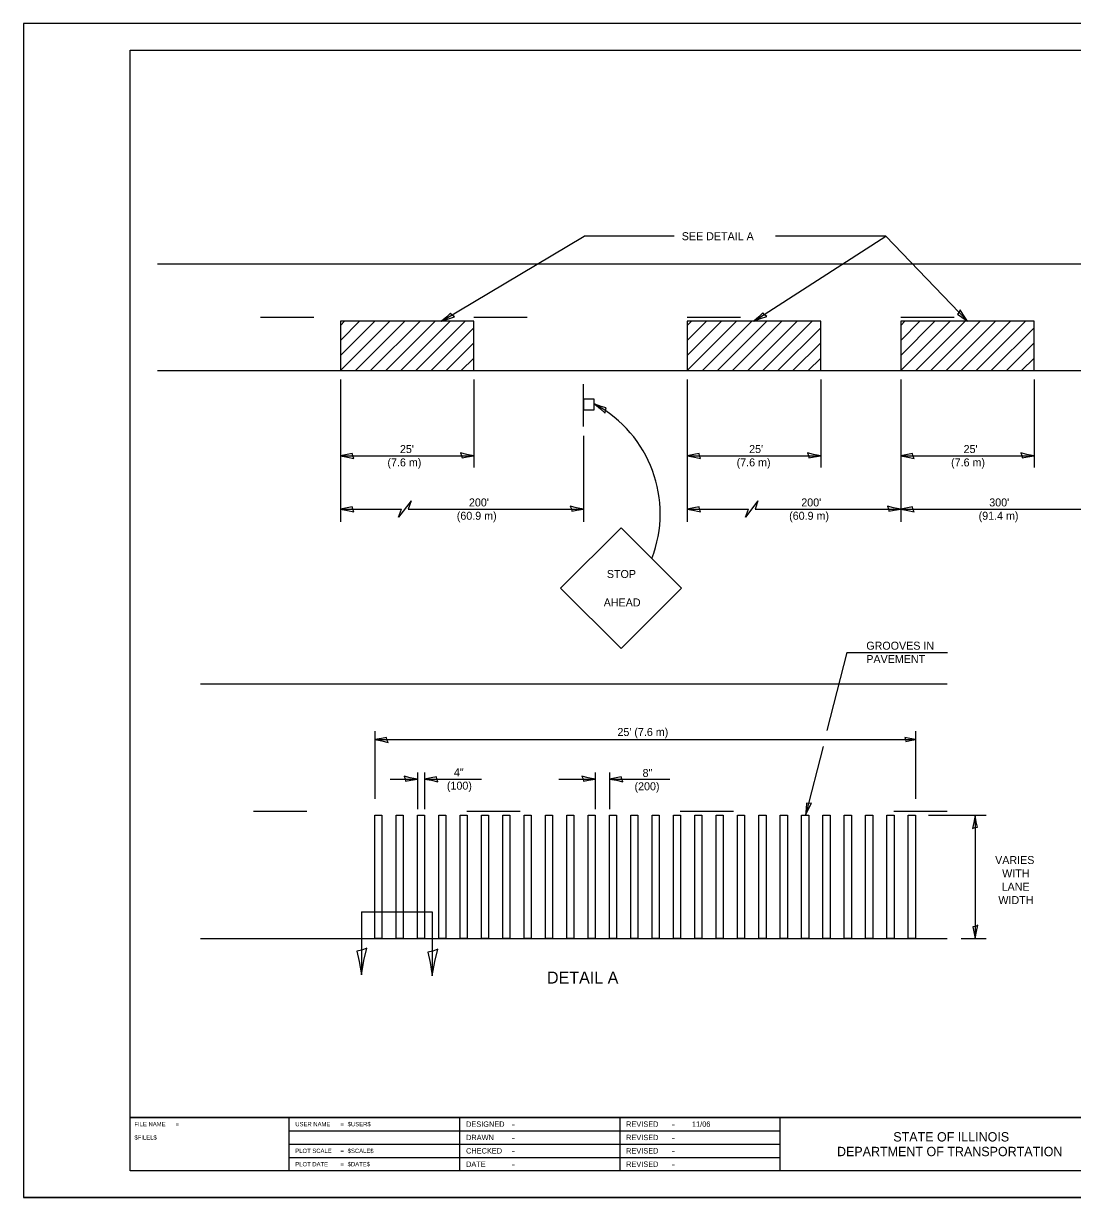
# Model space of a CAD drawing. Extents: x 98420 to 99100, y 99990 to 100430.
# Drawn here: x 98419.9 to 98813.1, y 99989.6 to 100429.6 of the extents above; entities that cross this region are included whole.
import ezdxf

# ---------------------------------------------------------------- set-up
doc = ezdxf.new("R2010")
doc.units = 0
for name, color, linetype in [('Design_PR_EOP', 7, 'Continuous'), ('Design_PR_PMK Symbols', 7, 'Continuous'), ('Design_PR_Roadway Dimensions', 7, 'Continuous'), ('Design_PR_Roadway Items', 7, 'Continuous'), ('Design_PR_Roadway Notes', 7, 'Continuous'), ('Level 29', 7, 'Continuous'), ('Level 43', 7, 'Continuous'), ('Level 49', 7, 'Continuous'), ('Sheets_50 Reference Boundary', 7, 'Continuous'), ('Sheets_General Details', 7, 'Continuous'), ('Sheets_Printer Plotting Border', 7, 'Continuous'), ('Stage_Construction Traffic Control', 7, 'Continuous')]:
    doc.layers.add(name, color=color, linetype=linetype)

msp = doc.modelspace()

# ---------------------------------------------------------------- linework, layer by layer
at = {"layer": 'Design_PR_EOP'}
for p, q in [((98470.14, 100339.47), (98848.73, 100339.47)), ((98470.14, 100299.47), (98848.73, 100299.47)), ((98486.27, 100182.08), (98766.1, 100182.08)), ((98486.27, 100086.6), (98766.1, 100086.6))]:
    msp.add_line(p, q, dxfattribs=at)
at = {"layer": 'Design_PR_PMK Symbols'}
for p, q in [((98508.73, 100319.47), (98528.73, 100319.47)), ((98588.73, 100319.47), (98608.73, 100319.47)), ((98668.73, 100319.47), (98688.73, 100319.47)), ((98748.73, 100319.47), (98768.73, 100319.47)), ((98506.1, 100134.34), (98526.1, 100134.34)), ((98586.1, 100134.34), (98606.1, 100134.34)), ((98666.1, 100134.34), (98686.1, 100134.34)), ((98746.1, 100134.34), (98766.1, 100134.34))]:
    msp.add_line(p, q, dxfattribs=at)
at = {"layer": 'Design_PR_Roadway Items'}
msp.add_line((98629.87, 100278.57), (98629.87, 100294.41), dxfattribs=at)
msp.add_lwpolyline([(98629.87, 100284.79), (98633.84, 100284.79), (98633.84, 100288.75), (98629.87, 100288.75)], close=True, dxfattribs=at)
at = {"layer": 'Design_PR_Roadway Notes'}
for p, q in [((98576.66, 100317.97), (98630.04, 100349.89)), ((98663.86, 100349.89), (98630.04, 100349.89)), ((98693.73, 100317.97), (98743.2, 100349.89)), ((98743.2, 100349.89), (98701.78, 100349.89)), ((98773.73, 100317.97), (98743.2, 100349.89)), ((98728.5, 100193.89), (98766.21, 100193.89)), ((98546.56, 100096.66), (98573.16, 100096.66)), ((98546.56, 100096.66), (98546.56, 100073.08)), ((98573.16, 100096.66), (98573.16, 100072.7))]:
    msp.add_line(p, q, dxfattribs=at)
for points in [[(98581.48, 100319.64), (98580.64, 100320.25), (98580.03, 100320.96), (98578.58, 100319.62), (98576.66, 100317.97), (98579.2, 100318.92)], [(98698.5, 100319.8), (98697.63, 100320.39), (98697, 100321.08), (98695.59, 100319.69), (98693.73, 100317.97), (98696.23, 100319.01)], [(98771.03, 100322.3), (98770.62, 100321.35), (98770.06, 100320.6), (98771.69, 100319.48), (98773.73, 100317.97), (98772.24, 100320.23)], [(98637.96, 100283.58), (98638.05, 100284.62), (98638.35, 100285.51), (98636.45, 100286.07), (98634.04, 100286.87), (98636.17, 100285.18)], [(98715.32, 100137.43), (98714.29, 100137.27), (98713.36, 100137.34), (98713.28, 100135.37), (98713.08, 100132.84), (98714.21, 100135.31)], [(98548.65, 100083.08), (98546.73, 100082.27), (98544.88, 100081.95), (98545.69, 100078.08), (98546.56, 100073.08), (98547.53, 100078.42)], [(98575.25, 100082.7), (98573.33, 100081.89), (98571.49, 100081.57), (98572.29, 100077.7), (98573.16, 100072.7), (98574.13, 100078.04)]]:
    msp.add_lwpolyline(points, close=True, dxfattribs=at)
for points in [[(98728.5, 100193.89), (98721.09, 100164.55)], [(98719.6, 100158.65), (98713.08, 100132.84)]]:
    msp.add_lwpolyline(points, dxfattribs=at)
msp.add_arc((98612.07, 100245.86), 46.52, 338.7988, 61.8171, dxfattribs=at)
at = {"layer": 'Level 29'}
for p, q in [((98538.73, 100299.47), (98538.73, 100299.47)), ((98668.73, 100299.47), (98668.73, 100299.47)), ((98748.73, 100299.47), (98748.73, 100299.47))]:
    msp.add_line(p, q, dxfattribs=at)
for points in [[(98588.73, 100317.97), (98538.73, 100317.97), (98538.73, 100299.47), (98588.73, 100299.47)], [(98718.73, 100317.97), (98668.73, 100317.97), (98668.73, 100299.47), (98718.73, 100299.47)], [(98798.73, 100317.97), (98748.73, 100317.97), (98748.73, 100299.47), (98798.73, 100299.47)]]:
    msp.add_lwpolyline(points, close=True, dxfattribs=at)
at = {"layer": 'Level 43'}
for p, q in [((98538.73, 100296.19), (98538.73, 100242.8)), ((98588.73, 100296.19), (98588.73, 100263.23)), ((98668.73, 100296.19), (98668.73, 100242.8)), ((98718.73, 100296.19), (98718.73, 100263.23)), ((98748.73, 100296.19), (98748.73, 100242.8)), ((98798.73, 100296.19), (98798.73, 100263.23)), ((98629.87, 100275.08), (98629.87, 100242.8)), ((98538.73, 100267.59), (98588.73, 100267.59)), ((98668.73, 100267.59), (98718.73, 100267.59)), ((98748.73, 100267.59), (98798.73, 100267.59)), ((98565.21, 100250.64), (98560.54, 100244.59)), ((98565.21, 100250.64), (98564.12, 100247.59)), ((98695.21, 100250.64), (98690.54, 100244.59)), ((98695.21, 100250.64), (98694.12, 100247.59)), ((98538.73, 100247.59), (98561.62, 100247.59)), ((98560.54, 100244.59), (98561.62, 100247.59)), ((98564.12, 100247.59), (98629.87, 100247.59)), ((98668.73, 100247.59), (98691.62, 100247.59)), ((98690.54, 100244.59), (98691.62, 100247.59)), ((98694.12, 100247.59), (98748.73, 100247.59)), ((98748.73, 100247.59), (98818.36, 100247.59)), ((98551.57, 100164.42), (98551.57, 100138.95)), ((98754.23, 100164.42), (98754.23, 100138.95)), ((98551.57, 100161.18), (98754.23, 100161.18)), ((98567.57, 100148.85), (98567.57, 100135.11)), ((98570.23, 100148.85), (98570.23, 100135.11)), ((98634.23, 100148.85), (98634.23, 100135.11)), ((98639.57, 100148.85), (98639.57, 100135.11)), ((98557.41, 100146.43), (98567.57, 100146.43)), ((98570.23, 100146.43), (98591.56, 100146.43)), ((98620.62, 100146.43), (98634.23, 100146.43)), ((98639.57, 100146.43), (98662.15, 100146.43)), ((98759.2, 100132.84), (98780.77, 100132.84)), ((98776.61, 100132.84), (98776.61, 100086.6)), ((98771.41, 100086.6), (98780.77, 100086.6))]:
    msp.add_line(p, q, dxfattribs=at)
for points in [[(98543.73, 100266.55), (98543.32, 100267.51), (98543.16, 100268.43), (98541.23, 100268.02), (98538.73, 100267.59), (98541.4, 100267.11)], [(98583.73, 100268.64), (98584.14, 100267.68), (98584.29, 100266.76), (98586.23, 100267.16), (98588.73, 100267.59), (98586.06, 100268.08)], [(98673.73, 100266.55), (98673.32, 100267.51), (98673.16, 100268.43), (98671.23, 100268.02), (98668.73, 100267.59), (98671.4, 100267.11)], [(98713.73, 100268.64), (98714.14, 100267.68), (98714.29, 100266.76), (98716.23, 100267.16), (98718.73, 100267.59), (98716.06, 100268.08)], [(98753.73, 100266.55), (98753.32, 100267.51), (98753.16, 100268.43), (98751.23, 100268.02), (98748.73, 100267.59), (98751.4, 100267.11)], [(98793.73, 100268.64), (98794.14, 100267.68), (98794.29, 100266.76), (98796.23, 100267.16), (98798.73, 100267.59), (98796.06, 100268.08)], [(98543.73, 100246.55), (98543.32, 100247.51), (98543.16, 100248.43), (98541.23, 100248.02), (98538.73, 100247.59), (98541.4, 100247.11)], [(98624.87, 100248.64), (98625.28, 100247.68), (98625.44, 100246.76), (98627.37, 100247.16), (98629.87, 100247.59), (98627.2, 100248.08)], [(98673.73, 100246.55), (98673.32, 100247.51), (98673.16, 100248.43), (98671.23, 100248.02), (98668.73, 100247.59), (98671.4, 100247.11)], [(98743.73, 100248.64), (98744.14, 100247.68), (98744.29, 100246.76), (98746.23, 100247.16), (98748.73, 100247.59), (98746.06, 100248.08)], [(98753.73, 100246.55), (98753.32, 100247.51), (98753.16, 100248.43), (98751.23, 100248.02), (98748.73, 100247.59), (98751.4, 100247.11)], [(98556.57, 100160.14), (98556.16, 100161.1), (98556, 100162.02), (98554.07, 100161.62), (98551.57, 100161.19), (98554.23, 100160.7)], [(98750.23, 100162.02), (98750.56, 100161.25), (98750.69, 100160.52), (98752.23, 100160.84), (98754.23, 100161.18), (98752.1, 100161.57)], [(98562.57, 100147.48), (98562.98, 100146.51), (98563.13, 100145.59), (98565.07, 100146), (98567.57, 100146.43), (98564.9, 100146.91)], [(98575.23, 100145.38), (98574.83, 100146.34), (98574.67, 100147.27), (98572.73, 100146.86), (98570.23, 100146.43), (98572.9, 100145.94)], [(98629.23, 100147.48), (98629.64, 100146.51), (98629.8, 100145.59), (98631.73, 100146), (98634.23, 100146.43), (98631.57, 100146.91)], [(98644.57, 100145.38), (98644.16, 100146.34), (98644, 100147.27), (98642.07, 100146.86), (98639.57, 100146.43), (98642.23, 100145.94)], [(98775.57, 100127.84), (98776.53, 100128.25), (98777.45, 100128.41), (98777.04, 100130.34), (98776.61, 100132.84), (98776.13, 100130.17)], [(98777.66, 100091.6), (98776.7, 100091.19), (98775.78, 100091.04), (98776.18, 100089.1), (98776.61, 100086.6), (98777.1, 100089.27)]]:
    msp.add_lwpolyline(points, close=True, dxfattribs=at)
at = {"layer": 'Level 49'}
msp.add_lwpolyline([(98621.26, 100217.97), (98643.89, 100240.59), (98666.51, 100217.97), (98643.89, 100195.35)], close=True, dxfattribs=at)
at = {"layer": 'Sheets_50 Reference Boundary'}
msp.add_lwpolyline([(98459.91, 100419.58), (99089.91, 100419.58), (99089.91, 100019.58), (98459.91, 100019.58)], close=True, dxfattribs=at)
at = {"layer": 'Sheets_General Details'}
for p, q in [((98419.91, 100429.58), (98419.91, 99989.58)), ((99099.91, 100429.58), (98419.91, 100429.58)), ((98459.91, 100019.58), (99089.91, 100019.58)), ((98519.4, 100019.58), (98519.4, 99999.58)), ((98583.4, 100019.58), (98583.4, 99999.58)), ((98643.4, 100019.58), (98643.4, 99999.58)), ((98703.4, 100019.58), (98703.4, 99999.58)), ((98519.4, 100014.58), (98703.4, 100014.58)), ((98519.4, 100009.58), (98703.4, 100009.58)), ((98519.4, 100004.58), (98703.4, 100004.58)), ((99099.91, 99989.58), (98419.91, 99989.58))]:
    msp.add_line(p, q, dxfattribs=at)
msp.add_lwpolyline([(98459.91, 100419.58), (99089.91, 100419.58), (99089.91, 99999.58), (98459.91, 99999.58)], close=True, dxfattribs=at)
at = {"layer": 'Sheets_Printer Plotting Border'}
msp.add_lwpolyline([(98419.91, 99989.58), (99099.91, 99989.58), (99099.91, 100429.58), (98419.91, 100429.58)], close=True, dxfattribs=at)
at = {"layer": 'Stage_Construction Traffic Control'}
for p, q in [((98538.73, 100316.44), (98540.26, 100317.97)), ((98538.73, 100310.78), (98545.92, 100317.97)), ((98538.73, 100305.12), (98551.57, 100317.97)), ((98538.73, 100299.47), (98557.23, 100317.97)), ((98544.39, 100299.47), (98562.89, 100317.97)), ((98550.04, 100299.47), (98568.54, 100317.97)), ((98555.7, 100299.47), (98574.2, 100317.97)), ((98561.36, 100299.47), (98579.86, 100317.97)), ((98567.01, 100299.47), (98585.51, 100317.97)), ((98668.73, 100316.44), (98670.26, 100317.97)), ((98668.73, 100310.78), (98675.92, 100317.97)), ((98668.73, 100305.12), (98681.57, 100317.97)), ((98668.73, 100299.47), (98687.23, 100317.97)), ((98674.39, 100299.47), (98692.89, 100317.97)), ((98680.04, 100299.47), (98698.54, 100317.97)), ((98685.7, 100299.47), (98704.2, 100317.97)), ((98691.36, 100299.47), (98709.86, 100317.97)), ((98697.01, 100299.47), (98715.51, 100317.97)), ((98748.73, 100316.44), (98750.26, 100317.97)), ((98748.73, 100310.78), (98755.92, 100317.97)), ((98748.73, 100305.12), (98761.57, 100317.97)), ((98748.73, 100299.47), (98767.23, 100317.97)), ((98754.39, 100299.47), (98772.89, 100317.97)), ((98760.04, 100299.47), (98778.54, 100317.97)), ((98765.7, 100299.47), (98784.2, 100317.97)), ((98771.36, 100299.47), (98789.86, 100317.97)), ((98777.01, 100299.47), (98795.51, 100317.97)), ((98572.67, 100299.47), (98588.73, 100315.53)), ((98702.67, 100299.47), (98718.73, 100315.53)), ((98782.67, 100299.47), (98798.73, 100315.53)), ((98578.33, 100299.47), (98588.73, 100309.87)), ((98708.33, 100299.47), (98718.73, 100309.87)), ((98788.33, 100299.47), (98798.73, 100309.87)), ((98583.98, 100299.47), (98588.73, 100304.21)), ((98713.98, 100299.47), (98718.73, 100304.21)), ((98793.98, 100299.47), (98798.73, 100304.21))]:
    msp.add_line(p, q, dxfattribs=at)
for points in [[(98551.57, 100132.84), (98554.23, 100132.84), (98554.23, 100086.6), (98551.57, 100086.6)], [(98559.57, 100132.84), (98562.23, 100132.84), (98562.23, 100086.6), (98559.57, 100086.6)], [(98567.57, 100132.84), (98570.23, 100132.84), (98570.23, 100086.6), (98567.57, 100086.6)], [(98575.57, 100132.84), (98578.23, 100132.84), (98578.23, 100086.6), (98575.57, 100086.6)], [(98583.57, 100132.84), (98586.23, 100132.84), (98586.23, 100086.6), (98583.57, 100086.6)], [(98591.57, 100132.84), (98594.23, 100132.84), (98594.23, 100086.6), (98591.57, 100086.6)], [(98599.57, 100132.84), (98602.23, 100132.84), (98602.23, 100086.6), (98599.57, 100086.6)], [(98607.57, 100132.84), (98610.23, 100132.84), (98610.23, 100086.6), (98607.57, 100086.6)], [(98615.57, 100132.84), (98618.23, 100132.84), (98618.23, 100086.6), (98615.57, 100086.6)], [(98623.57, 100132.84), (98626.23, 100132.84), (98626.23, 100086.6), (98623.57, 100086.6)], [(98631.57, 100132.84), (98634.23, 100132.84), (98634.23, 100086.6), (98631.57, 100086.6)], [(98639.57, 100132.84), (98642.23, 100132.84), (98642.23, 100086.6), (98639.57, 100086.6)], [(98647.57, 100132.84), (98650.23, 100132.84), (98650.23, 100086.6), (98647.57, 100086.6)], [(98655.57, 100132.84), (98658.23, 100132.84), (98658.23, 100086.6), (98655.57, 100086.6)], [(98663.57, 100132.84), (98666.23, 100132.84), (98666.23, 100086.6), (98663.57, 100086.6)], [(98671.57, 100132.84), (98674.23, 100132.84), (98674.23, 100086.6), (98671.57, 100086.6)], [(98679.57, 100132.84), (98682.23, 100132.84), (98682.23, 100086.6), (98679.57, 100086.6)], [(98687.57, 100132.84), (98690.23, 100132.84), (98690.23, 100086.6), (98687.57, 100086.6)], [(98695.57, 100132.84), (98698.23, 100132.84), (98698.23, 100086.6), (98695.57, 100086.6)], [(98703.57, 100132.84), (98706.23, 100132.84), (98706.23, 100086.6), (98703.57, 100086.6)], [(98711.57, 100132.84), (98714.23, 100132.84), (98714.23, 100086.6), (98711.57, 100086.6)], [(98719.57, 100132.84), (98722.23, 100132.84), (98722.23, 100086.6), (98719.57, 100086.6)], [(98727.57, 100132.84), (98730.23, 100132.84), (98730.23, 100086.6), (98727.57, 100086.6)], [(98735.57, 100132.84), (98738.23, 100132.84), (98738.23, 100086.6), (98735.57, 100086.6)], [(98743.57, 100132.84), (98746.23, 100132.84), (98746.23, 100086.6), (98743.57, 100086.6)], [(98751.57, 100132.84), (98754.23, 100132.84), (98754.23, 100086.6), (98751.57, 100086.6)]]:
    msp.add_lwpolyline(points, close=True, dxfattribs=at)

# ---------------------------------------------------------------- texts
at = {"layer": 'Design_PR_Roadway Dimensions'}
for s, p in [("25'", (98561.02, 100268.59)), ("25'", (98691.91, 100268.59)), ("25'", (98772.29, 100268.59)), ('(7.6 m)', (98556.34, 100263.59)), ('(7.6 m)', (98687.23, 100263.59)), ('(7.6 m)', (98767.61, 100263.59)), ("200'", (98586.89, 100248.59)), ("200'", (98711.46, 100248.59)), ("300'", (98781.92, 100248.59)), ('(60.9 m)', (98582.33, 100243.59)), ('(60.9 m)', (98706.91, 100243.59)), ('(91.4 m)', (98777.93, 100243.59)), ("25' (7.6 m)", (98642.55, 100162.55)), ('4"', (98581.25, 100147.43)), ('8"', (98651.97, 100147.2)), ('(100)', (98578.62, 100142.43)), ('(200)', (98648.95, 100142.2)), ('VARIES', (98784.11, 100114.56)), ('WITH', (98786.75, 100109.56)), ('LANE', (98786.55, 100104.56)), ('WIDTH', (98785.33, 100099.56))]:
    msp.add_text(s, height=3, dxfattribs=at).set_placement(p)
at = {"layer": 'Design_PR_Roadway Notes'}
for s, height, p in [('SEE DETAIL A', 3, (98666.66, 100348.36)), ('GROOVES IN', 3, (98735.83, 100194.89)), ('PAVEMENT', 3, (98735.83, 100189.89)), ('DETAIL A', 4.5, (98616.14, 100069.77))]:
    msp.add_text(s, height=height, dxfattribs=at).set_placement(p)
at = {"layer": 'Sheets_General Details'}
for s, p in [('FILE NAME', (98461.51, 100016.28)), ('=', (98476.96, 100016.28)), ('USER NAME', (98521.8, 100016.28)), ('=', (98538.75, 100016.28)), ('$USER$', (98541.44, 100016.28)), ('$FILEL$', (98461.51, 100011.28)), ('PLOT SCALE', (98521.8, 100006.28)), ('$SCALE$', (98541.44, 100006.28)), ('=', (98538.75, 100006.28)), ('PLOT DATE', (98521.8, 100001.28)), ('=', (98538.75, 100001.28)), ('$DATE$', (98541.44, 100001.28))]:
    msp.add_text(s, height=1.6, rotation=360, dxfattribs=at).set_placement(p)
for s, height, p in [('DESIGNED', 2, (98585.8, 100016.08)), ('-', 2.8, (98602.88, 100015.68)), ('REVISED', 2, (98645.8, 100016.08)), ('-', 2.8, (98662.88, 100015.68)), ('11/06', 2, (98670.48, 100016.08)), ('DRAWN', 2, (98585.8, 100011.08)), ('REVISED', 2, (98645.8, 100011.08)), ('STATE OF ILLINOIS', 3.5, (98745.94, 100010.58)), ('CHECKED', 2, (98585.8, 100006.08)), ('-', 2.8, (98602.88, 100010.68)), ('REVISED', 2, (98645.8, 100006.08)), ('-', 2.8, (98662.88, 100010.68)), ('DEPARTMENT OF TRANSPORTATION', 3.5, (98724.84, 100005.08)), ('-', 2.8, (98602.88, 100005.68)), ('-', 2.8, (98662.88, 100005.68)), ('DATE', 2, (98585.8, 100001.08)), ('-', 2.8, (98602.88, 100000.68)), ('REVISED', 2, (98645.8, 100001.08)), ('-', 2.8, (98662.88, 100000.68))]:
    msp.add_text(s, height=height, dxfattribs=at).set_placement(p)
at = {"layer": 'Stage_Construction Traffic Control'}
for s, p in [('STOP', (98638.58, 100221.76)), ('AHEAD', (98637.4, 100211.1))]:
    msp.add_text(s, height=3, dxfattribs=at).set_placement(p)

doc.saveas('drawing.dxf')
